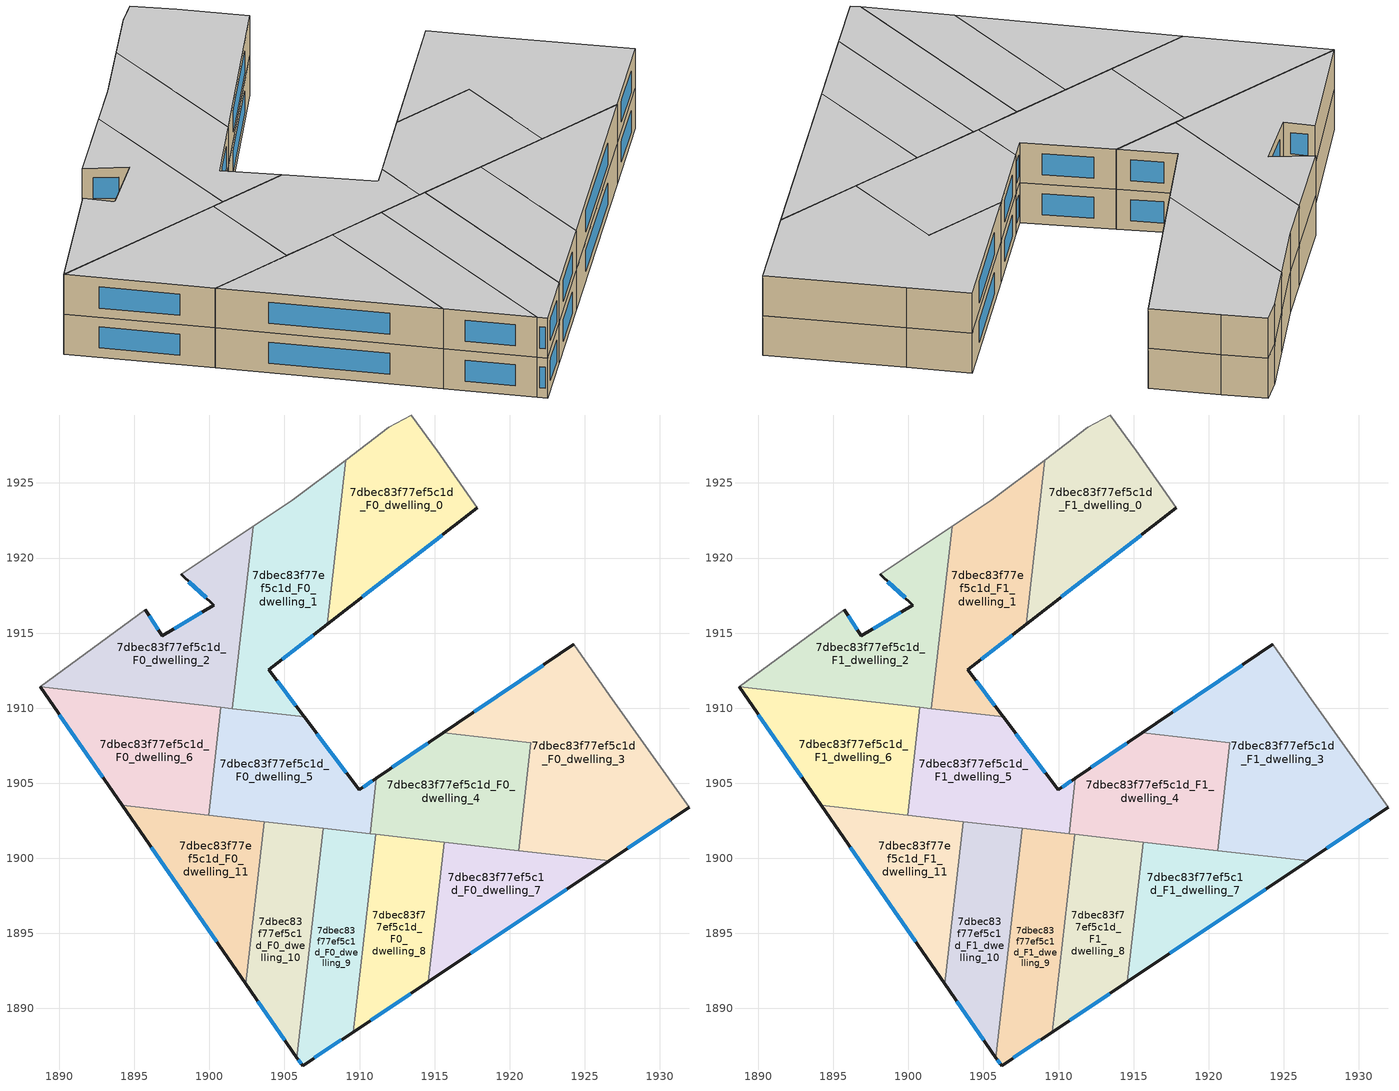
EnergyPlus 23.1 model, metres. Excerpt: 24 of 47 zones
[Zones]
7dbec83f77ef5c1d_F0_dwelling_0
 floor ground (EU_floor_Construction): 1915.18,1927.14 1917.84,1923.36 1907.84,1915.58 1909.09,1926.53 1911.96,1928.7 1913.43,1929.52 z0
 wall outside (EU_wall_Construction): 1907.84,1915.58 1917.84,1923.36 z0:3
 wall adiabatic (EU_wall_Construction): 1917.84,1923.36 1915.18,1927.14 1913.43,1929.52 1911.96,1928.7 1909.09,1926.53 z0:3
 wall to 7dbec83f77ef5c1d_F0_dwelling_1 (EU_wall_Construction): 1909.09,1926.53 1907.84,1915.58 z0:3
 window (EU_Window_Construction): 1910.19,1917.41 1915.5,1921.53 z0.7:2.3
7dbec83f77ef5c1d_F0_dwelling_1
 floor ground (EU_floor_Construction): 1909.09,1926.53 1907.84,1915.58 1903.95,1912.55 1906.31,1909.43 1901.53,1909.97 1902.92,1922.1 1905.53,1923.83 z0
 wall outside (EU_wall_Construction): 1906.31,1909.43 1903.95,1912.55 1907.84,1915.58 z0:3
 wall to 7dbec83f77ef5c1d_F0_dwelling_2 (EU_wall_Construction): 1902.92,1922.1 1901.53,1909.97 z0:3
 wall adiabatic (EU_wall_Construction): 1909.09,1926.53 1905.53,1923.83 1902.92,1922.1 z0:3
 wall to 7dbec83f77ef5c1d_F0_dwelling_5 (EU_wall_Construction): 1901.53,1909.97 1906.31,1909.43 z0:3
 window (EU_Window_Construction): 1904.87,1913.26 1906.93,1914.87 / 1905.75,1910.16 1904.51,1911.82 z0.7:2.3
7dbec83f77ef5c1d_F0_dwelling_10
 floor ground (EU_floor_Construction): 1907.58,1902 1905.83,1886.71 1902.42,1891.64 1903.66,1902.45 z0
 wall outside (EU_wall_Construction): 1902.42,1891.64 1905.83,1886.71 z0:3
 wall to 7dbec83f77ef5c1d_F0_dwelling_11 (EU_wall_Construction): 1903.66,1902.45 1902.42,1891.64 z0:3
 wall to 7dbec83f77ef5c1d_F0_dwelling_9 (EU_wall_Construction): 1905.83,1886.71 1907.58,1902 z0:3
 wall to 7dbec83f77ef5c1d_F0_dwelling_5 (EU_wall_Construction): 1907.58,1902 1903.66,1902.45 z0:3
 window (EU_Window_Construction): 1903.23,1890.48 1905.03,1887.87 z0.7:2.3
7dbec83f77ef5c1d_F0_dwelling_11
 floor ground (EU_floor_Construction): 1903.66,1902.45 1902.42,1891.64 1894.19,1903.53 z0
 wall outside (EU_wall_Construction): 1894.19,1903.53 1902.42,1891.64 z0:3
 wall to 7dbec83f77ef5c1d_F0_dwelling_6 (EU_wall_Construction): 1899.95,1902.87 1894.19,1903.53 z0:3
 wall to 7dbec83f77ef5c1d_F0_dwelling_5 (EU_wall_Construction): 1903.66,1902.45 1899.95,1902.88 z0:3
 window (EU_Window_Construction): 1896.13,1900.74 1900.49,1894.43 z0.7:2.3
7dbec83f77ef5c1d_F0_dwelling_2
 floor ground (EU_floor_Construction): 1902.92,1922.1 1901.53,1909.97 1888.72,1911.43 1895.73,1916.55 1896.85,1914.83 1900.29,1916.86 1898.12,1918.91 z0
 wall outside (EU_wall_Construction): 1898.12,1918.91 1900.29,1916.86 1896.85,1914.83 1895.73,1916.55 z0:3
 wall adiabatic (EU_wall_Construction): 1902.92,1922.1 1898.12,1918.91 / 1895.73,1916.55 1888.72,1911.44 z0:3
 wall to 7dbec83f77ef5c1d_F0_dwelling_6 (EU_wall_Construction): 1888.72,1911.43 1900.77,1910.06 z0:3
 wall to 7dbec83f77ef5c1d_F0_dwelling_5 (EU_wall_Construction): 1900.77,1910.06 1901.53,1909.97 z0:3
 window (EU_Window_Construction): 1898.63,1918.43 1899.78,1917.34 / 1896.59,1915.23 1896,1916.14 / 1899.48,1916.38 1897.66,1915.31 z0.7:2.3
7dbec83f77ef5c1d_F0_dwelling_3
 floor ground (EU_floor_Construction): 1926.68,1910.82 1931.94,1903.39 1926.62,1899.83 1920.59,1900.52 1921.41,1907.7 1915.59,1908.37 1924.27,1914.25 z0
 wall outside (EU_wall_Construction): 1926.62,1899.83 1931.94,1903.39 / 1924.27,1914.25 1915.59,1908.37 z0:3
 wall to 7dbec83f77ef5c1d_F0_dwelling_4 (EU_wall_Construction): 1915.59,1908.37 1921.41,1907.7 1920.59,1900.52 z0:3
 wall adiabatic (EU_wall_Construction): 1931.94,1903.39 1926.68,1910.82 1924.27,1914.25 z0:3
 wall to 7dbec83f77ef5c1d_F0_dwelling_7 (EU_wall_Construction): 1920.59,1900.52 1926.62,1899.83 z0:3
 window (EU_Window_Construction): 1927.87,1900.67 1930.69,1902.56 / 1922.23,1912.87 1917.63,1909.75 z0.7:2.3
7dbec83f77ef5c1d_F0_dwelling_4
 floor ground (EU_floor_Construction): 1921.41,1907.7 1920.59,1900.52 1910.7,1901.65 1911.13,1905.34 1915.59,1908.37 z0
 wall outside (EU_wall_Construction): 1915.59,1908.37 1911.13,1905.34 z0:3
 wall to 7dbec83f77ef5c1d_F0_dwelling_5 (EU_wall_Construction): 1911.13,1905.34 1910.7,1901.65 z0:3
 wall to 7dbec83f77ef5c1d_F0_dwelling_8 (EU_wall_Construction): 1911.08,1901.6 1915.63,1901.09 z0:3
 wall to 7dbec83f77ef5c1d_F0_dwelling_7 (EU_wall_Construction): 1915.63,1901.08 1920.59,1900.52 z0:3
 wall to 7dbec83f77ef5c1d_F0_dwelling_9 (EU_wall_Construction): 1910.7,1901.65 1911.08,1901.6 z0:3
 window (EU_Window_Construction): 1914.54,1907.66 1912.17,1906.05 z0.7:2.3
7dbec83f77ef5c1d_F0_dwelling_5
 floor ground (EU_floor_Construction): 1911.13,1905.34 1910.7,1901.65 1899.95,1902.88 1900.77,1910.06 1906.31,1909.43 1909.97,1904.56 z0
 wall outside (EU_wall_Construction): 1911.13,1905.34 1909.97,1904.56 1906.31,1909.43 z0:3
 wall to 7dbec83f77ef5c1d_F0_dwelling_6 (EU_wall_Construction): 1900.77,1910.06 1899.95,1902.88 z0:3
 wall to 7dbec83f77ef5c1d_F0_dwelling_9 (EU_wall_Construction): 1907.58,1902 1910.7,1901.65 z0:3
 window (EU_Window_Construction): 1909.11,1905.71 1907.17,1908.28 / 1910.85,1905.16 1910.24,1904.75 z0.7:2.3
7dbec83f77ef5c1d_F0_dwelling_6
 floor ground (EU_floor_Construction): 1900.77,1910.06 1899.95,1902.88 1894.19,1903.53 1888.72,1911.43 z0
 wall outside (EU_wall_Construction): 1888.72,1911.43 1894.19,1903.53 z0:3
 window (EU_Window_Construction): 1890.01,1909.58 1892.91,1905.39 z0.7:2.3
7dbec83f77ef5c1d_F0_dwelling_7
 floor ground (EU_floor_Construction): 1926.62,1899.83 1914.57,1891.77 1915.63,1901.08 z0
 wall outside (EU_wall_Construction): 1914.57,1891.77 1926.62,1899.83 z0:3
 wall to 7dbec83f77ef5c1d_F0_dwelling_8 (EU_wall_Construction): 1915.63,1901.08 1914.57,1891.77 z0:3
 window (EU_Window_Construction): 1917.4,1893.66 1923.79,1897.94 z0.7:2.3
7dbec83f77ef5c1d_F0_dwelling_8
 floor ground (EU_floor_Construction): 1915.63,1901.08 1914.57,1891.77 1909.58,1888.43 1911.08,1901.61 z0
 wall outside (EU_wall_Construction): 1909.58,1888.43 1914.57,1891.77 z0:3
 wall to 7dbec83f77ef5c1d_F0_dwelling_9 (EU_wall_Construction): 1911.08,1901.61 1909.58,1888.43 z0:3
 window (EU_Window_Construction): 1910.75,1889.22 1913.4,1890.99 z0.7:2.3
7dbec83f77ef5c1d_F0_dwelling_9
 floor ground (EU_floor_Construction): 1911.08,1901.61 1909.58,1888.43 1906.21,1886.17 1905.83,1886.71 1907.58,1902 z0
 wall outside (EU_wall_Construction): 1905.83,1886.71 1906.21,1886.17 1909.58,1888.43 z0:3
 window (EU_Window_Construction): 1905.92,1886.59 1906.12,1886.3 / 1907,1886.7 1908.79,1887.9 z0.7:2.3
7dbec83f77ef5c1d_F1_dwelling_0
 floor to 7dbec83f77ef5c1d_F0_dwelling_0 (EU_floor_Construction): 1915.18,1927.14 1917.84,1923.36 1907.84,1915.58 1909.09,1926.53 1911.96,1928.7 1913.43,1929.52 z3
 wall outside (EU_wall_Construction): 1907.84,1915.58 1917.84,1923.36 z3:6
 wall adiabatic (EU_wall_Construction): 1917.84,1923.36 1915.18,1927.14 1913.43,1929.52 1911.96,1928.7 1909.09,1926.53 z3:6
 wall to 7dbec83f77ef5c1d_F1_dwelling_1 (EU_wall_Construction): 1909.09,1926.53 1907.84,1915.58 z3:6
 window (EU_Window_Construction): 1910.19,1917.41 1915.5,1921.53 z3.7:5.3
 ceiling to 7dbec83f77ef5c1d_F2_dwelling_0 (EU_floor_Construction): 1917.84,1923.36 1915.18,1927.14 1913.43,1929.52 1911.96,1928.7 1909.09,1926.53 1907.84,1915.58 z6
7dbec83f77ef5c1d_F1_dwelling_1
 floor to 7dbec83f77ef5c1d_F0_dwelling_1 (EU_floor_Construction): 1909.09,1926.53 1907.84,1915.58 1903.95,1912.55 1906.31,1909.43 1901.53,1909.97 1902.92,1922.1 1905.53,1923.83 z3
 wall outside (EU_wall_Construction): 1906.31,1909.43 1903.95,1912.55 1907.84,1915.58 z3:6
 wall to 7dbec83f77ef5c1d_F1_dwelling_2 (EU_wall_Construction): 1902.92,1922.1 1901.53,1909.97 z3:6
 wall adiabatic (EU_wall_Construction): 1909.09,1926.53 1905.53,1923.83 1902.92,1922.1 z3:6
 wall to 7dbec83f77ef5c1d_F1_dwelling_5 (EU_wall_Construction): 1901.53,1909.97 1906.31,1909.43 z3:6
 window (EU_Window_Construction): 1904.87,1913.26 1906.93,1914.87 / 1905.75,1910.16 1904.51,1911.82 z3.7:5.3
 ceiling to 7dbec83f77ef5c1d_F2_dwelling_1 (EU_floor_Construction): 1906.31,1909.43 1903.95,1912.55 1907.84,1915.58 1909.09,1926.53 1905.53,1923.83 1902.92,1922.1 1901.53,1909.97 z6
7dbec83f77ef5c1d_F1_dwelling_10
 floor to 7dbec83f77ef5c1d_F0_dwelling_10 (EU_floor_Construction): 1907.58,1902 1905.83,1886.71 1902.42,1891.64 1903.66,1902.45 z3
 wall outside (EU_wall_Construction): 1902.42,1891.64 1905.83,1886.71 z3:6
 wall to 7dbec83f77ef5c1d_F1_dwelling_11 (EU_wall_Construction): 1903.66,1902.45 1902.42,1891.64 z3:6
 wall to 7dbec83f77ef5c1d_F1_dwelling_9 (EU_wall_Construction): 1905.83,1886.71 1907.58,1902 z3:6
 wall to 7dbec83f77ef5c1d_F1_dwelling_5 (EU_wall_Construction): 1907.58,1902 1903.66,1902.45 z3:6
 window (EU_Window_Construction): 1903.23,1890.48 1905.03,1887.87 z3.7:5.3
 ceiling to 7dbec83f77ef5c1d_F2_dwelling_10 (EU_floor_Construction): 1905.83,1886.71 1907.58,1902 1903.66,1902.45 1902.42,1891.64 z6
7dbec83f77ef5c1d_F1_dwelling_11
 floor to 7dbec83f77ef5c1d_F0_dwelling_11 (EU_floor_Construction): 1903.66,1902.45 1902.42,1891.64 1894.19,1903.53 z3
 wall outside (EU_wall_Construction): 1894.19,1903.53 1902.42,1891.64 z3:6
 wall to 7dbec83f77ef5c1d_F1_dwelling_6 (EU_wall_Construction): 1899.95,1902.87 1894.19,1903.53 z3:6
 wall to 7dbec83f77ef5c1d_F1_dwelling_5 (EU_wall_Construction): 1903.66,1902.45 1899.95,1902.88 z3:6
 window (EU_Window_Construction): 1896.13,1900.74 1900.49,1894.43 z3.7:5.3
 ceiling to 7dbec83f77ef5c1d_F2_dwelling_11 (EU_floor_Construction): 1902.42,1891.64 1903.66,1902.45 1894.19,1903.53 z6
7dbec83f77ef5c1d_F1_dwelling_2
 floor to 7dbec83f77ef5c1d_F0_dwelling_2 (EU_floor_Construction): 1902.92,1922.1 1901.53,1909.97 1888.72,1911.44 1895.73,1916.55 1896.85,1914.83 1900.29,1916.86 1898.12,1918.91 z3
 wall outside (EU_wall_Construction): 1898.12,1918.91 1900.29,1916.86 1896.85,1914.83 1895.73,1916.55 z3:6
 wall adiabatic (EU_wall_Construction): 1902.92,1922.1 1898.12,1918.91 / 1895.73,1916.55 1888.72,1911.44 z3:6
 wall to 7dbec83f77ef5c1d_F1_dwelling_6 (EU_wall_Construction): 1888.72,1911.43 1900.77,1910.06 z3:6
 wall to 7dbec83f77ef5c1d_F1_dwelling_5 (EU_wall_Construction): 1900.77,1910.06 1901.53,1909.97 z3:6
 window (EU_Window_Construction): 1898.63,1918.43 1899.78,1917.34 / 1896.59,1915.23 1896,1916.14 / 1899.48,1916.38 1897.66,1915.31 z3.7:5.3
 ceiling to 7dbec83f77ef5c1d_F2_dwelling_2 (EU_floor_Construction): 1901.53,1909.97 1902.92,1922.1 1898.12,1918.91 1900.29,1916.86 1896.85,1914.83 1895.73,1916.55 1888.72,1911.43 z6
7dbec83f77ef5c1d_F1_dwelling_3
 floor to 7dbec83f77ef5c1d_F0_dwelling_3 (EU_floor_Construction): 1926.68,1910.82 1931.94,1903.39 1926.62,1899.83 1920.59,1900.52 1921.41,1907.7 1915.59,1908.37 1924.27,1914.25 z3
 wall outside (EU_wall_Construction): 1926.62,1899.83 1931.94,1903.39 / 1924.27,1914.25 1915.59,1908.37 z3:6
 wall to 7dbec83f77ef5c1d_F1_dwelling_4 (EU_wall_Construction): 1915.59,1908.37 1921.41,1907.7 1920.59,1900.52 z3:6
 wall adiabatic (EU_wall_Construction): 1931.94,1903.39 1926.68,1910.82 1924.27,1914.25 z3:6
 wall to 7dbec83f77ef5c1d_F1_dwelling_7 (EU_wall_Construction): 1920.59,1900.52 1926.62,1899.83 z3:6
 window (EU_Window_Construction): 1927.87,1900.67 1930.69,1902.56 / 1922.23,1912.87 1917.63,1909.75 z3.7:5.3
 ceiling to 7dbec83f77ef5c1d_F2_dwelling_3 (EU_floor_Construction): 1931.94,1903.39 1926.68,1910.82 1924.27,1914.25 1915.59,1908.37 1921.41,1907.7 1920.59,1900.52 1926.62,1899.83 z6
7dbec83f77ef5c1d_F1_dwelling_4
 floor to 7dbec83f77ef5c1d_F0_dwelling_4 (EU_floor_Construction): 1921.41,1907.7 1920.59,1900.52 1910.7,1901.65 1911.13,1905.34 1915.59,1908.37 z3
 wall outside (EU_wall_Construction): 1915.59,1908.37 1911.13,1905.34 z3:6
 wall to 7dbec83f77ef5c1d_F1_dwelling_5 (EU_wall_Construction): 1911.13,1905.34 1910.7,1901.65 z3:6
 wall to 7dbec83f77ef5c1d_F1_dwelling_8 (EU_wall_Construction): 1911.08,1901.6 1915.63,1901.09 z3:6
 wall to 7dbec83f77ef5c1d_F1_dwelling_7 (EU_wall_Construction): 1915.63,1901.08 1920.59,1900.52 z3:6
 wall to 7dbec83f77ef5c1d_F1_dwelling_9 (EU_wall_Construction): 1910.7,1901.65 1911.08,1901.6 z3:6
 window (EU_Window_Construction): 1914.54,1907.66 1912.17,1906.05 z3.7:5.3
 ceiling to 7dbec83f77ef5c1d_F2_dwelling_4 (EU_floor_Construction): 1920.59,1900.52 1921.41,1907.7 1915.59,1908.37 1911.13,1905.34 1910.7,1901.65 z6
7dbec83f77ef5c1d_F1_dwelling_5
 floor to 7dbec83f77ef5c1d_F0_dwelling_5 (EU_floor_Construction): 1911.13,1905.34 1910.7,1901.65 1899.95,1902.88 1900.77,1910.06 1906.31,1909.43 1909.97,1904.56 z3
 wall outside (EU_wall_Construction): 1911.13,1905.34 1909.97,1904.56 1906.31,1909.43 z3:6
 wall to 7dbec83f77ef5c1d_F1_dwelling_6 (EU_wall_Construction): 1900.77,1910.06 1899.95,1902.88 z3:6
 wall to 7dbec83f77ef5c1d_F1_dwelling_9 (EU_wall_Construction): 1907.58,1902 1910.7,1901.65 z3:6
 window (EU_Window_Construction): 1909.11,1905.71 1907.17,1908.28 / 1910.85,1905.16 1910.24,1904.75 z3.7:5.3
 ceiling to 7dbec83f77ef5c1d_F2_dwelling_5 (EU_floor_Construction): 1910.7,1901.65 1911.13,1905.34 1909.97,1904.56 1906.31,1909.43 1900.77,1910.06 1899.95,1902.88 z6
7dbec83f77ef5c1d_F1_dwelling_6
 floor to 7dbec83f77ef5c1d_F0_dwelling_6 (EU_floor_Construction): 1900.77,1910.06 1899.95,1902.88 1894.19,1903.53 1888.72,1911.43 z3
 wall outside (EU_wall_Construction): 1888.72,1911.43 1894.19,1903.53 z3:6
 window (EU_Window_Construction): 1890.01,1909.58 1892.91,1905.39 z3.7:5.3
 ceiling to 7dbec83f77ef5c1d_F2_dwelling_6 (EU_floor_Construction): 1899.95,1902.88 1900.77,1910.06 1888.72,1911.43 1894.19,1903.53 z6
7dbec83f77ef5c1d_F1_dwelling_7
 floor to 7dbec83f77ef5c1d_F0_dwelling_7 (EU_floor_Construction): 1926.62,1899.83 1914.57,1891.77 1915.63,1901.08 z3
 wall outside (EU_wall_Construction): 1914.57,1891.77 1926.62,1899.83 z3:6
 wall to 7dbec83f77ef5c1d_F1_dwelling_8 (EU_wall_Construction): 1915.63,1901.08 1914.57,1891.77 z3:6
 window (EU_Window_Construction): 1917.4,1893.66 1923.79,1897.94 z3.7:5.3
 ceiling to 7dbec83f77ef5c1d_F2_dwelling_7 (EU_floor_Construction): 1926.62,1899.83 1915.63,1901.08 1914.57,1891.77 z6
7dbec83f77ef5c1d_F1_dwelling_8
 floor to 7dbec83f77ef5c1d_F0_dwelling_8 (EU_floor_Construction): 1915.63,1901.08 1914.57,1891.77 1909.58,1888.43 1911.08,1901.61 z3
 wall outside (EU_wall_Construction): 1909.58,1888.43 1914.57,1891.77 z3:6
 wall to 7dbec83f77ef5c1d_F1_dwelling_9 (EU_wall_Construction): 1911.08,1901.61 1909.58,1888.43 z3:6
 window (EU_Window_Construction): 1910.75,1889.22 1913.4,1890.99 z3.7:5.3
 ceiling to 7dbec83f77ef5c1d_F2_dwelling_8 (EU_floor_Construction): 1914.57,1891.77 1915.63,1901.08 1911.08,1901.61 1909.58,1888.43 z6
7dbec83f77ef5c1d_F1_dwelling_9
 floor to 7dbec83f77ef5c1d_F0_dwelling_9 (EU_floor_Construction): 1911.08,1901.61 1909.58,1888.43 1906.21,1886.17 1905.83,1886.71 1907.58,1902 z3
 wall outside (EU_wall_Construction): 1905.83,1886.71 1906.21,1886.17 1909.58,1888.43 z3:6
 window (EU_Window_Construction): 1905.92,1886.59 1906.12,1886.3 / 1907,1886.7 1908.79,1887.9 z3.7:5.3
 ceiling to 7dbec83f77ef5c1d_F2_dwelling_9 (EU_floor_Construction): 1909.58,1888.43 1911.08,1901.61 1907.58,1902 1905.83,1886.71 1906.21,1886.17 z6
[Building]
EU S2 Campaign: North Axis=0; Terrain=City; Solar Distribution=FullExterior
[Site:Location]
Budapest.Ferenc.Liszt.Intl.AP: Latitude=47.437; Longitude=19.256; Time Zone=1; Elevation=185
[SizingPeriod:WeatherFileDays]
AnnualSizingPeriod: Begin Month=1; Begin Day of Month=1; End Month=12; End Day of Month=31; Day of Week for Start Day=Monday; Use Weather File Daylight Saving Period=No; Use Weather File Rain and Snow Indicators=No
[MATERIAL]
EU_InternalMass_Material: Roughness=MediumRough; Thickness=0.1; Conductivity=1; Density=1800; Specific Heat=900; Thermal Absorptance=0.9; Solar Absorptance=0.7; Visible Absorptance=0.7
[MATERIAL:NOMASS] Roughness=MediumRough; Thermal Absorptance=0.9; Solar Absorptance=0.7; Visible Absorptance=0.7
Name | Thermal Resistance
EU_wall_NoMass | 0.832559
EU_floor_NoMass | 0.872794
[WINDOWMATERIAL:SIMPLEGLAZINGSYSTEM]
EU_Window_SimpleGlazing: UFactor=2.79869; Solar Heat Gain Coefficient=0.75; Visible Transmittance=0.75
[CONSTRUCTION]
EU_wall_Construction: EU_wall_NoMass
EU_floor_Construction: EU_floor_NoMass
EU_Window_Construction: EU_Window_SimpleGlazing
EU_InternalMass_Construction: EU_InternalMass_Material
[ZONE] Type=1; Multiplier=1; Ceiling Height=autocalculate; Floor Area=autocalculate; Part of Total Floor Area=Yes
Name | Volume
7dbec83f77ef5c1d_F0_dwelling_0; 7dbec83f77ef5c1d_F1_dwelling_0 | 211.267
7dbec83f77ef5c1d_F0_dwelling_1; 7dbec83f77ef5c1d_F1_dwelling_1 | 211.262
7dbec83f77ef5c1d_F0_dwelling_10; 7dbec83f77ef5c1d_F1_dwelling_10 | 155.509
7dbec83f77ef5c1d_F0_dwelling_11; 7dbec83f77ef5c1d_F1_dwelling_11 | 155.515
7dbec83f77ef5c1d_F0_dwelling_2 | 211.127
7dbec83f77ef5c1d_F1_dwelling_2 | 211.239
7dbec83f77ef5c1d_F0_dwelling_3; 7dbec83f77ef5c1d_F1_dwelling_3 | 338.172
7dbec83f77ef5c1d_F0_dwelling_4; 7dbec83f77ef5c1d_F1_dwelling_4 | 194.371
7dbec83f77ef5c1d_F0_dwelling_5; 7dbec83f77ef5c1d_F1_dwelling_5 | 194.373
7dbec83f77ef5c1d_F0_dwelling_6; 7dbec83f77ef5c1d_F1_dwelling_6 | 194.353
7dbec83f77ef5c1d_F0_dwelling_7; 7dbec83f77ef5c1d_F1_dwelling_7 | 155.5
7dbec83f77ef5c1d_F0_dwelling_8; 7dbec83f77ef5c1d_F1_dwelling_8 | 155.484
7dbec83f77ef5c1d_F0_dwelling_9; 7dbec83f77ef5c1d_F1_dwelling_9 | 155.506
[INTERNALMASS] Construction=EU_InternalMass_Construction
Name | Zone or ZoneList | Surface Area
7dbec83f77ef5c1d_F0_dwelling_0_EU_InternalMass | 7dbec83f77ef5c1d_F0_dwelling_0 | 70.4224
7dbec83f77ef5c1d_F0_dwelling_1_EU_InternalMass | 7dbec83f77ef5c1d_F0_dwelling_1 | 70.4204
7dbec83f77ef5c1d_F0_dwelling_2_EU_InternalMass | 7dbec83f77ef5c1d_F0_dwelling_2 | 70.4129
7dbec83f77ef5c1d_F0_dwelling_3_EU_InternalMass | 7dbec83f77ef5c1d_F0_dwelling_3 | 112.724
7dbec83f77ef5c1d_F0_dwelling_4_EU_InternalMass | 7dbec83f77ef5c1d_F0_dwelling_4 | 64.7903
7dbec83f77ef5c1d_F0_dwelling_5_EU_InternalMass | 7dbec83f77ef5c1d_F0_dwelling_5 | 64.7934
7dbec83f77ef5c1d_F0_dwelling_6_EU_InternalMass | 7dbec83f77ef5c1d_F0_dwelling_6 | 64.7842
7dbec83f77ef5c1d_F0_dwelling_7_EU_InternalMass | 7dbec83f77ef5c1d_F0_dwelling_7 | 51.8333
7dbec83f77ef5c1d_F0_dwelling_8_EU_InternalMass | 7dbec83f77ef5c1d_F0_dwelling_8 | 51.8279
7dbec83f77ef5c1d_F0_dwelling_9_EU_InternalMass | 7dbec83f77ef5c1d_F0_dwelling_9 | 51.8354
7dbec83f77ef5c1d_F0_dwelling_10_EU_InternalMass | 7dbec83f77ef5c1d_F0_dwelling_10 | 51.8365
7dbec83f77ef5c1d_F0_dwelling_11_EU_InternalMass | 7dbec83f77ef5c1d_F0_dwelling_11 | 51.8383
7dbec83f77ef5c1d_F1_dwelling_0_EU_InternalMass | 7dbec83f77ef5c1d_F1_dwelling_0 | 70.4224
7dbec83f77ef5c1d_F1_dwelling_1_EU_InternalMass | 7dbec83f77ef5c1d_F1_dwelling_1 | 70.4204
7dbec83f77ef5c1d_F1_dwelling_2_EU_InternalMass | 7dbec83f77ef5c1d_F1_dwelling_2 | 70.4129
7dbec83f77ef5c1d_F1_dwelling_3_EU_InternalMass | 7dbec83f77ef5c1d_F1_dwelling_3 | 112.724
7dbec83f77ef5c1d_F1_dwelling_4_EU_InternalMass | 7dbec83f77ef5c1d_F1_dwelling_4 | 64.7903
7dbec83f77ef5c1d_F1_dwelling_5_EU_InternalMass | 7dbec83f77ef5c1d_F1_dwelling_5 | 64.7934
7dbec83f77ef5c1d_F1_dwelling_6_EU_InternalMass | 7dbec83f77ef5c1d_F1_dwelling_6 | 64.7842
7dbec83f77ef5c1d_F1_dwelling_7_EU_InternalMass | 7dbec83f77ef5c1d_F1_dwelling_7 | 51.8333
7dbec83f77ef5c1d_F1_dwelling_8_EU_InternalMass | 7dbec83f77ef5c1d_F1_dwelling_8 | 51.8279
7dbec83f77ef5c1d_F1_dwelling_9_EU_InternalMass | 7dbec83f77ef5c1d_F1_dwelling_9 | 51.8354
7dbec83f77ef5c1d_F1_dwelling_10_EU_InternalMass | 7dbec83f77ef5c1d_F1_dwelling_10 | 51.8365
7dbec83f77ef5c1d_F1_dwelling_11_EU_InternalMass | 7dbec83f77ef5c1d_F1_dwelling_11 | 51.8383
[OTHEREQUIPMENT] Fuel Type=Electricity; Design Level Calculation Method=Watts/Area; Power per Zone Floor Area=1; Fraction Latent=0; Fraction Radiant=0; Fraction Lost=0; Carbon Dioxide Generation Rate=0; EndUse Subcategory=EU_Step8_InternalGains
Name | Zone or ZoneList or Space or SpaceList | Schedule
EU_Step8_InternalGain_7dbec83f77ef5c1d_F0_dwelling_0_f000 | 7dbec83f77ef5c1d_F0_dwelling_0 | EU_Step8_GainSchedule_7dbec83f77ef5c1d_F0_dwelling_0_f000
EU_Step8_InternalGain_7dbec83f77ef5c1d_F0_dwelling_1_f000 | 7dbec83f77ef5c1d_F0_dwelling_1 | EU_Step8_GainSchedule_7dbec83f77ef5c1d_F0_dwelling_1_f000
EU_Step8_InternalGain_7dbec83f77ef5c1d_F0_dwelling_2_f000 | 7dbec83f77ef5c1d_F0_dwelling_2 | EU_Step8_GainSchedule_7dbec83f77ef5c1d_F0_dwelling_2_f000
EU_Step8_InternalGain_7dbec83f77ef5c1d_F0_dwelling_3_f000 | 7dbec83f77ef5c1d_F0_dwelling_3 | EU_Step8_GainSchedule_7dbec83f77ef5c1d_F0_dwelling_3_f000
EU_Step8_InternalGain_7dbec83f77ef5c1d_F0_dwelling_4_f000 | 7dbec83f77ef5c1d_F0_dwelling_4 | EU_Step8_GainSchedule_7dbec83f77ef5c1d_F0_dwelling_4_f000
EU_Step8_InternalGain_7dbec83f77ef5c1d_F0_dwelling_5_f000 | 7dbec83f77ef5c1d_F0_dwelling_5 | EU_Step8_GainSchedule_7dbec83f77ef5c1d_F0_dwelling_5_f000
EU_Step8_InternalGain_7dbec83f77ef5c1d_F0_dwelling_6_f000 | 7dbec83f77ef5c1d_F0_dwelling_6 | EU_Step8_GainSchedule_7dbec83f77ef5c1d_F0_dwelling_6_f000
EU_Step8_InternalGain_7dbec83f77ef5c1d_F0_dwelling_7_f000 | 7dbec83f77ef5c1d_F0_dwelling_7 | EU_Step8_GainSchedule_7dbec83f77ef5c1d_F0_dwelling_7_f000
EU_Step8_InternalGain_7dbec83f77ef5c1d_F0_dwelling_8_f000 | 7dbec83f77ef5c1d_F0_dwelling_8 | EU_Step8_GainSchedule_7dbec83f77ef5c1d_F0_dwelling_8_f000
EU_Step8_InternalGain_7dbec83f77ef5c1d_F0_dwelling_9_f000 | 7dbec83f77ef5c1d_F0_dwelling_9 | EU_Step8_GainSchedule_7dbec83f77ef5c1d_F0_dwelling_9_f000
EU_Step8_InternalGain_7dbec83f77ef5c1d_F0_dwelling_10_f000 | 7dbec83f77ef5c1d_F0_dwelling_10 | EU_Step8_GainSchedule_7dbec83f77ef5c1d_F0_dwelling_10_f000
EU_Step8_InternalGain_7dbec83f77ef5c1d_F0_dwelling_11_f000 | 7dbec83f77ef5c1d_F0_dwelling_11 | EU_Step8_GainSchedule_7dbec83f77ef5c1d_F0_dwelling_11_f000
EU_Step8_InternalGain_7dbec83f77ef5c1d_F1_dwelling_0_f000 | 7dbec83f77ef5c1d_F1_dwelling_0 | EU_Step8_GainSchedule_7dbec83f77ef5c1d_F1_dwelling_0_f000
EU_Step8_InternalGain_7dbec83f77ef5c1d_F1_dwelling_1_f000 | 7dbec83f77ef5c1d_F1_dwelling_1 | EU_Step8_GainSchedule_7dbec83f77ef5c1d_F1_dwelling_1_f000
EU_Step8_InternalGain_7dbec83f77ef5c1d_F1_dwelling_2_f000 | 7dbec83f77ef5c1d_F1_dwelling_2 | EU_Step8_GainSchedule_7dbec83f77ef5c1d_F1_dwelling_2_f000
EU_Step8_InternalGain_7dbec83f77ef5c1d_F1_dwelling_3_f000 | 7dbec83f77ef5c1d_F1_dwelling_3 | EU_Step8_GainSchedule_7dbec83f77ef5c1d_F1_dwelling_3_f000
EU_Step8_InternalGain_7dbec83f77ef5c1d_F1_dwelling_4_f000 | 7dbec83f77ef5c1d_F1_dwelling_4 | EU_Step8_GainSchedule_7dbec83f77ef5c1d_F1_dwelling_4_f000
EU_Step8_InternalGain_7dbec83f77ef5c1d_F1_dwelling_5_f000 | 7dbec83f77ef5c1d_F1_dwelling_5 | EU_Step8_GainSchedule_7dbec83f77ef5c1d_F1_dwelling_5_f000
EU_Step8_InternalGain_7dbec83f77ef5c1d_F1_dwelling_6_f000 | 7dbec83f77ef5c1d_F1_dwelling_6 | EU_Step8_GainSchedule_7dbec83f77ef5c1d_F1_dwelling_6_f000
EU_Step8_InternalGain_7dbec83f77ef5c1d_F1_dwelling_7_f000 | 7dbec83f77ef5c1d_F1_dwelling_7 | EU_Step8_GainSchedule_7dbec83f77ef5c1d_F1_dwelling_7_f000
EU_Step8_InternalGain_7dbec83f77ef5c1d_F1_dwelling_8_f000 | 7dbec83f77ef5c1d_F1_dwelling_8 | EU_Step8_GainSchedule_7dbec83f77ef5c1d_F1_dwelling_8_f000
EU_Step8_InternalGain_7dbec83f77ef5c1d_F1_dwelling_9_f000 | 7dbec83f77ef5c1d_F1_dwelling_9 | EU_Step8_GainSchedule_7dbec83f77ef5c1d_F1_dwelling_9_f000
EU_Step8_InternalGain_7dbec83f77ef5c1d_F1_dwelling_10_f000 | 7dbec83f77ef5c1d_F1_dwelling_10 | EU_Step8_GainSchedule_7dbec83f77ef5c1d_F1_dwelling_10_f000
EU_Step8_InternalGain_7dbec83f77ef5c1d_F1_dwelling_11_f000 | 7dbec83f77ef5c1d_F1_dwelling_11 | EU_Step8_GainSchedule_7dbec83f77ef5c1d_F1_dwelling_11_f000
[ZONEVENTILATION:DESIGNFLOWRATE] Schedule=EU_AlwaysOn; Design Flow Rate Calculation Method=AirChanges/Hour; Air Changes per Hour=0.475469; Ventilation Type=Natural; Fan Pressure Rise=0; Fan Total Efficiency=1; Constant Term Coefficient=1; Temperature Term Coefficient=0; Velocity Term Coefficient=0; Velocity Squared Term Coefficient=0; Minimum Indoor Temperature=-100; Maximum Indoor Temperature=100; Delta Temperature=-100; Minimum Outdoor Temperature=-100; Maximum Outdoor Temperature=100; Maximum Wind Speed=40
Name | Zone or ZoneList or Space or SpaceList
EU_ConstantAir_7dbec83f77ef5c1d_F0_dwelling_0 | 7dbec83f77ef5c1d_F0_dwelling_0
EU_ConstantAir_7dbec83f77ef5c1d_F0_dwelling_1 | 7dbec83f77ef5c1d_F0_dwelling_1
EU_ConstantAir_7dbec83f77ef5c1d_F0_dwelling_2 | 7dbec83f77ef5c1d_F0_dwelling_2
EU_ConstantAir_7dbec83f77ef5c1d_F0_dwelling_3 | 7dbec83f77ef5c1d_F0_dwelling_3
EU_ConstantAir_7dbec83f77ef5c1d_F0_dwelling_4 | 7dbec83f77ef5c1d_F0_dwelling_4
EU_ConstantAir_7dbec83f77ef5c1d_F0_dwelling_5 | 7dbec83f77ef5c1d_F0_dwelling_5
EU_ConstantAir_7dbec83f77ef5c1d_F0_dwelling_6 | 7dbec83f77ef5c1d_F0_dwelling_6
EU_ConstantAir_7dbec83f77ef5c1d_F0_dwelling_7 | 7dbec83f77ef5c1d_F0_dwelling_7
EU_ConstantAir_7dbec83f77ef5c1d_F0_dwelling_8 | 7dbec83f77ef5c1d_F0_dwelling_8
EU_ConstantAir_7dbec83f77ef5c1d_F0_dwelling_9 | 7dbec83f77ef5c1d_F0_dwelling_9
EU_ConstantAir_7dbec83f77ef5c1d_F0_dwelling_10 | 7dbec83f77ef5c1d_F0_dwelling_10
EU_ConstantAir_7dbec83f77ef5c1d_F0_dwelling_11 | 7dbec83f77ef5c1d_F0_dwelling_11
EU_ConstantAir_7dbec83f77ef5c1d_F1_dwelling_0 | 7dbec83f77ef5c1d_F1_dwelling_0
EU_ConstantAir_7dbec83f77ef5c1d_F1_dwelling_1 | 7dbec83f77ef5c1d_F1_dwelling_1
EU_ConstantAir_7dbec83f77ef5c1d_F1_dwelling_2 | 7dbec83f77ef5c1d_F1_dwelling_2
EU_ConstantAir_7dbec83f77ef5c1d_F1_dwelling_3 | 7dbec83f77ef5c1d_F1_dwelling_3
EU_ConstantAir_7dbec83f77ef5c1d_F1_dwelling_4 | 7dbec83f77ef5c1d_F1_dwelling_4
EU_ConstantAir_7dbec83f77ef5c1d_F1_dwelling_5 | 7dbec83f77ef5c1d_F1_dwelling_5
EU_ConstantAir_7dbec83f77ef5c1d_F1_dwelling_6 | 7dbec83f77ef5c1d_F1_dwelling_6
EU_ConstantAir_7dbec83f77ef5c1d_F1_dwelling_7 | 7dbec83f77ef5c1d_F1_dwelling_7
EU_ConstantAir_7dbec83f77ef5c1d_F1_dwelling_8 | 7dbec83f77ef5c1d_F1_dwelling_8
EU_ConstantAir_7dbec83f77ef5c1d_F1_dwelling_9 | 7dbec83f77ef5c1d_F1_dwelling_9
EU_ConstantAir_7dbec83f77ef5c1d_F1_dwelling_10 | 7dbec83f77ef5c1d_F1_dwelling_10
EU_ConstantAir_7dbec83f77ef5c1d_F1_dwelling_11 | 7dbec83f77ef5c1d_F1_dwelling_11
[HVACTEMPLATE:THERMOSTAT] Constant Heating Setpoint=20; Constant Cooling Setpoint=50
EU_HeatOnly_7dbec83f77ef5c1d_F0_dwelling_0; EU_HeatOnly_7dbec83f77ef5c1d_F0_dwelling_1; EU_HeatOnly_7dbec83f77ef5c1d_F0_dwelling_2; EU_HeatOnly_7dbec83f77ef5c1d_F0_dwelling_3; EU_HeatOnly_7dbec83f77ef5c1d_F0_dwelling_4; EU_HeatOnly_7dbec83f77ef5c1d_F0_dwelling_5; EU_HeatOnly_7dbec83f77ef5c1d_F0_dwelling_6; EU_HeatOnly_7dbec83f77ef5c1d_F0_dwelling_7; EU_HeatOnly_7dbec83f77ef5c1d_F0_dwelling_8; EU_HeatOnly_7dbec83f77ef5c1d_F0_dwelling_9; EU_HeatOnly_7dbec83f77ef5c1d_F0_dwelling_10; EU_HeatOnly_7dbec83f77ef5c1d_F0_dwelling_11; EU_HeatOnly_7dbec83f77ef5c1d_F1_dwelling_0; EU_HeatOnly_7dbec83f77ef5c1d_F1_dwelling_1; EU_HeatOnly_7dbec83f77ef5c1d_F1_dwelling_2; EU_HeatOnly_7dbec83f77ef5c1d_F1_dwelling_3; EU_HeatOnly_7dbec83f77ef5c1d_F1_dwelling_4; EU_HeatOnly_7dbec83f77ef5c1d_F1_dwelling_5; EU_HeatOnly_7dbec83f77ef5c1d_F1_dwelling_6; EU_HeatOnly_7dbec83f77ef5c1d_F1_dwelling_7; EU_HeatOnly_7dbec83f77ef5c1d_F1_dwelling_8; EU_HeatOnly_7dbec83f77ef5c1d_F1_dwelling_9; EU_HeatOnly_7dbec83f77ef5c1d_F1_dwelling_10; EU_HeatOnly_7dbec83f77ef5c1d_F1_dwelling_11; EU_HeatOnly_7dbec83f77ef5c1d_F2_dwelling_0; EU_HeatOnly_7dbec83f77ef5c1d_F2_dwelling_1; EU_HeatOnly_7dbec83f77ef5c1d_F2_dwelling_2; EU_HeatOnly_7dbec83f77ef5c1d_F2_dwelling_3; EU_HeatOnly_7dbec83f77ef5c1d_F2_dwelling_4; EU_HeatOnly_7dbec83f77ef5c1d_F2_dwelling_5; EU_HeatOnly_7dbec83f77ef5c1d_F2_dwelling_6; EU_HeatOnly_7dbec83f77ef5c1d_F2_dwelling_7; EU_HeatOnly_7dbec83f77ef5c1d_F2_dwelling_8; EU_HeatOnly_7dbec83f77ef5c1d_F2_dwelling_9; EU_HeatOnly_7dbec83f77ef5c1d_F2_dwelling_10; EU_HeatOnly_7dbec83f77ef5c1d_F2_dwelling_11; EU_HeatOnly_7dbec83f77ef5c1d_F3_dwelling_0; EU_HeatOnly_7dbec83f77ef5c1d_F3_dwelling_1; EU_HeatOnly_7dbec83f77ef5c1d_F3_dwelling_2; EU_HeatOnly_7dbec83f77ef5c1d_F3_dwelling_3; EU_HeatOnly_7dbec83f77ef5c1d_F3_dwelling_4; EU_HeatOnly_7dbec83f77ef5c1d_F3_dwelling_5; EU_HeatOnly_7dbec83f77ef5c1d_F3_dwelling_6; EU_HeatOnly_7dbec83f77ef5c1d_F3_dwelling_7; EU_HeatOnly_7dbec83f77ef5c1d_F3_dwelling_8; EU_HeatOnly_7dbec83f77ef5c1d_F3_dwelling_9; EU_HeatOnly_7dbec83f77ef5c1d_F3_dwelling_10
[HVACTEMPLATE:ZONE:IDEALLOADSAIRSYSTEM] System Availability Schedule=EU_AlwaysOn; Maximum Heating Supply Air Temperature=50; Minimum Cooling Supply Air Temperature=13; Maximum Heating Supply Air Humidity Ratio=0.0156; Minimum Cooling Supply Air Humidity Ratio=0.0077; Heating Limit=NoLimit; Cooling Limit=NoLimit; Heating Availability Schedule=EU_AlwaysOn; Cooling Availability Schedule=EU_CoolingOff; Dehumidification Control Type=ConstantSensibleHeatRatio; Cooling Sensible Heat Ratio=0.7; Dehumidification Setpoint=60; Humidification Control Type=None; Humidification Setpoint=30; Outdoor Air Method=None; Outdoor Air Flow Rate per Person=0.00944; Outdoor Air Flow Rate per Zone Floor Area=0; Outdoor Air Flow Rate per Zone=0; Demand Controlled Ventilation Type=None; Outdoor Air Economizer Type=NoEconomizer; Heat Recovery Type=None; Sensible Heat Recovery Effectiveness=0.7; Latent Heat Recovery Effectiveness=0.65
Name | Template Thermostat
7dbec83f77ef5c1d_F0_dwelling_0 | EU_HeatOnly_7dbec83f77ef5c1d_F0_dwelling_0
7dbec83f77ef5c1d_F0_dwelling_1 | EU_HeatOnly_7dbec83f77ef5c1d_F0_dwelling_1
7dbec83f77ef5c1d_F0_dwelling_2 | EU_HeatOnly_7dbec83f77ef5c1d_F0_dwelling_2
7dbec83f77ef5c1d_F0_dwelling_3 | EU_HeatOnly_7dbec83f77ef5c1d_F0_dwelling_3
7dbec83f77ef5c1d_F0_dwelling_4 | EU_HeatOnly_7dbec83f77ef5c1d_F0_dwelling_4
7dbec83f77ef5c1d_F0_dwelling_5 | EU_HeatOnly_7dbec83f77ef5c1d_F0_dwelling_5
7dbec83f77ef5c1d_F0_dwelling_6 | EU_HeatOnly_7dbec83f77ef5c1d_F0_dwelling_6
7dbec83f77ef5c1d_F0_dwelling_7 | EU_HeatOnly_7dbec83f77ef5c1d_F0_dwelling_7
7dbec83f77ef5c1d_F0_dwelling_8 | EU_HeatOnly_7dbec83f77ef5c1d_F0_dwelling_8
7dbec83f77ef5c1d_F0_dwelling_9 | EU_HeatOnly_7dbec83f77ef5c1d_F0_dwelling_9
7dbec83f77ef5c1d_F0_dwelling_10 | EU_HeatOnly_7dbec83f77ef5c1d_F0_dwelling_10
7dbec83f77ef5c1d_F0_dwelling_11 | EU_HeatOnly_7dbec83f77ef5c1d_F0_dwelling_11
7dbec83f77ef5c1d_F1_dwelling_0 | EU_HeatOnly_7dbec83f77ef5c1d_F1_dwelling_0
7dbec83f77ef5c1d_F1_dwelling_1 | EU_HeatOnly_7dbec83f77ef5c1d_F1_dwelling_1
7dbec83f77ef5c1d_F1_dwelling_2 | EU_HeatOnly_7dbec83f77ef5c1d_F1_dwelling_2
7dbec83f77ef5c1d_F1_dwelling_3 | EU_HeatOnly_7dbec83f77ef5c1d_F1_dwelling_3
7dbec83f77ef5c1d_F1_dwelling_4 | EU_HeatOnly_7dbec83f77ef5c1d_F1_dwelling_4
7dbec83f77ef5c1d_F1_dwelling_5 | EU_HeatOnly_7dbec83f77ef5c1d_F1_dwelling_5
7dbec83f77ef5c1d_F1_dwelling_6 | EU_HeatOnly_7dbec83f77ef5c1d_F1_dwelling_6
7dbec83f77ef5c1d_F1_dwelling_7 | EU_HeatOnly_7dbec83f77ef5c1d_F1_dwelling_7
7dbec83f77ef5c1d_F1_dwelling_8 | EU_HeatOnly_7dbec83f77ef5c1d_F1_dwelling_8
7dbec83f77ef5c1d_F1_dwelling_9 | EU_HeatOnly_7dbec83f77ef5c1d_F1_dwelling_9
7dbec83f77ef5c1d_F1_dwelling_10 | EU_HeatOnly_7dbec83f77ef5c1d_F1_dwelling_10
7dbec83f77ef5c1d_F1_dwelling_11 | EU_HeatOnly_7dbec83f77ef5c1d_F1_dwelling_11
[SIZING:ZONE] Zone Cooling Design Supply Air Temperature Input Method=SupplyAirTemperature; Zone Cooling Design Supply Air Temperature=13; Zone Heating Design Supply Air Temperature Input Method=SupplyAirTemperature; Zone Heating Design Supply Air Temperature=50; Zone Cooling Design Supply Air Humidity Ratio=0.008; Zone Heating Design Supply Air Humidity Ratio=0.008; Cooling Design Air Flow Method=DesignDay; Cooling Design Air Flow Rate=0; Cooling Minimum Air Flow per Zone Floor Area=0.000762; Cooling Minimum Air Flow=0; Cooling Minimum Air Flow Fraction=0.2; Heating Design Air Flow Method=DesignDay; Heating Design Air Flow Rate=0; Heating Maximum Air Flow per Zone Floor Area=0.002032; Heating Maximum Air Flow=0.141576; Heating Maximum Air Flow Fraction=0.3; Account for Dedicated Outdoor Air System=No; Dedicated Outdoor Air System Control Strategy=NeutralSupplyAir; Dedicated Outdoor Air Low Setpoint Temperature for Design=autosize; Dedicated Outdoor Air High Setpoint Temperature for Design=autosize; Zone Load Sizing Method=Sensible Load Only No Latent Load; Zone Latent Cooling Design Supply Air Humidity Ratio Input Method=HumidityRatioDifference; Zone Cooling Design Supply Air Humidity Ratio Difference=0.005; Zone Latent Heating Design Supply Air Humidity Ratio Input Method=HumidityRatioDifference; Zone Humidification Design Supply Air Humidity Ratio Difference=0.005
7dbec83f77ef5c1d_F0_dwelling_0; 7dbec83f77ef5c1d_F0_dwelling_1; 7dbec83f77ef5c1d_F0_dwelling_2; 7dbec83f77ef5c1d_F0_dwelling_3; 7dbec83f77ef5c1d_F0_dwelling_4; 7dbec83f77ef5c1d_F0_dwelling_5; 7dbec83f77ef5c1d_F0_dwelling_6; 7dbec83f77ef5c1d_F0_dwelling_7; 7dbec83f77ef5c1d_F0_dwelling_8; 7dbec83f77ef5c1d_F0_dwelling_9; 7dbec83f77ef5c1d_F0_dwelling_10; 7dbec83f77ef5c1d_F0_dwelling_11; 7dbec83f77ef5c1d_F1_dwelling_0; 7dbec83f77ef5c1d_F1_dwelling_1; 7dbec83f77ef5c1d_F1_dwelling_2; 7dbec83f77ef5c1d_F1_dwelling_3; 7dbec83f77ef5c1d_F1_dwelling_4; 7dbec83f77ef5c1d_F1_dwelling_5; 7dbec83f77ef5c1d_F1_dwelling_6; 7dbec83f77ef5c1d_F1_dwelling_7; 7dbec83f77ef5c1d_F1_dwelling_8; 7dbec83f77ef5c1d_F1_dwelling_9; 7dbec83f77ef5c1d_F1_dwelling_10; 7dbec83f77ef5c1d_F1_dwelling_11
[SCHEDULE:CONSTANT]
Name | Hourly Value
EU_AlwaysOn | 1
EU_CoolingOff | 0
[SCHEDULE:FILE] Column Number=1; Rows to Skip at Top=0; Number of Hours of Data=8760; Column Separator=Comma; Interpolate to Timestep=No; Minutes per Item=60; Adjust Schedule for Daylight Savings=Yes
Name | File
EU_Step8_GainSchedule_7dbec83f77ef5c1d_F0_dwelling_0_f000 | ../../schedules/7dbec83f77ef5c1d/7dbec83f77ef5c1d_F0_dwelling_0_f000_gain.csv
EU_Step8_GainSchedule_7dbec83f77ef5c1d_F0_dwelling_1_f000 | ../../schedules/7dbec83f77ef5c1d/7dbec83f77ef5c1d_F0_dwelling_1_f000_gain.csv
EU_Step8_GainSchedule_7dbec83f77ef5c1d_F0_dwelling_2_f000 | ../../schedules/7dbec83f77ef5c1d/7dbec83f77ef5c1d_F0_dwelling_2_f000_gain.csv
EU_Step8_GainSchedule_7dbec83f77ef5c1d_F0_dwelling_3_f000 | ../../schedules/7dbec83f77ef5c1d/7dbec83f77ef5c1d_F0_dwelling_3_f000_gain.csv
EU_Step8_GainSchedule_7dbec83f77ef5c1d_F0_dwelling_4_f000 | ../../schedules/7dbec83f77ef5c1d/7dbec83f77ef5c1d_F0_dwelling_4_f000_gain.csv
EU_Step8_GainSchedule_7dbec83f77ef5c1d_F0_dwelling_5_f000 | ../../schedules/7dbec83f77ef5c1d/7dbec83f77ef5c1d_F0_dwelling_5_f000_gain.csv
EU_Step8_GainSchedule_7dbec83f77ef5c1d_F0_dwelling_6_f000 | ../../schedules/7dbec83f77ef5c1d/7dbec83f77ef5c1d_F0_dwelling_6_f000_gain.csv
EU_Step8_GainSchedule_7dbec83f77ef5c1d_F0_dwelling_7_f000 | ../../schedules/7dbec83f77ef5c1d/7dbec83f77ef5c1d_F0_dwelling_7_f000_gain.csv
EU_Step8_GainSchedule_7dbec83f77ef5c1d_F0_dwelling_8_f000 | ../../schedules/7dbec83f77ef5c1d/7dbec83f77ef5c1d_F0_dwelling_8_f000_gain.csv
EU_Step8_GainSchedule_7dbec83f77ef5c1d_F0_dwelling_9_f000 | ../../schedules/7dbec83f77ef5c1d/7dbec83f77ef5c1d_F0_dwelling_9_f000_gain.csv
EU_Step8_GainSchedule_7dbec83f77ef5c1d_F0_dwelling_10_f000 | ../../schedules/7dbec83f77ef5c1d/7dbec83f77ef5c1d_F0_dwelling_10_f000_gain.csv
EU_Step8_GainSchedule_7dbec83f77ef5c1d_F0_dwelling_11_f000 | ../../schedules/7dbec83f77ef5c1d/7dbec83f77ef5c1d_F0_dwelling_11_f000_gain.csv
EU_Step8_GainSchedule_7dbec83f77ef5c1d_F1_dwelling_0_f000 | ../../schedules/7dbec83f77ef5c1d/7dbec83f77ef5c1d_F1_dwelling_0_f000_gain.csv
EU_Step8_GainSchedule_7dbec83f77ef5c1d_F1_dwelling_1_f000 | ../../schedules/7dbec83f77ef5c1d/7dbec83f77ef5c1d_F1_dwelling_1_f000_gain.csv
EU_Step8_GainSchedule_7dbec83f77ef5c1d_F1_dwelling_2_f000 | ../../schedules/7dbec83f77ef5c1d/7dbec83f77ef5c1d_F1_dwelling_2_f000_gain.csv
EU_Step8_GainSchedule_7dbec83f77ef5c1d_F1_dwelling_3_f000 | ../../schedules/7dbec83f77ef5c1d/7dbec83f77ef5c1d_F1_dwelling_3_f000_gain.csv
EU_Step8_GainSchedule_7dbec83f77ef5c1d_F1_dwelling_4_f000 | ../../schedules/7dbec83f77ef5c1d/7dbec83f77ef5c1d_F1_dwelling_4_f000_gain.csv
EU_Step8_GainSchedule_7dbec83f77ef5c1d_F1_dwelling_5_f000 | ../../schedules/7dbec83f77ef5c1d/7dbec83f77ef5c1d_F1_dwelling_5_f000_gain.csv
EU_Step8_GainSchedule_7dbec83f77ef5c1d_F1_dwelling_6_f000 | ../../schedules/7dbec83f77ef5c1d/7dbec83f77ef5c1d_F1_dwelling_6_f000_gain.csv
EU_Step8_GainSchedule_7dbec83f77ef5c1d_F1_dwelling_7_f000 | ../../schedules/7dbec83f77ef5c1d/7dbec83f77ef5c1d_F1_dwelling_7_f000_gain.csv
EU_Step8_GainSchedule_7dbec83f77ef5c1d_F1_dwelling_8_f000 | ../../schedules/7dbec83f77ef5c1d/7dbec83f77ef5c1d_F1_dwelling_8_f000_gain.csv
EU_Step8_GainSchedule_7dbec83f77ef5c1d_F1_dwelling_9_f000 | ../../schedules/7dbec83f77ef5c1d/7dbec83f77ef5c1d_F1_dwelling_9_f000_gain.csv
EU_Step8_GainSchedule_7dbec83f77ef5c1d_F1_dwelling_10_f000 | ../../schedules/7dbec83f77ef5c1d/7dbec83f77ef5c1d_F1_dwelling_10_f000_gain.csv
EU_Step8_GainSchedule_7dbec83f77ef5c1d_F1_dwelling_11_f000 | ../../schedules/7dbec83f77ef5c1d/7dbec83f77ef5c1d_F1_dwelling_11_f000_gain.csv
